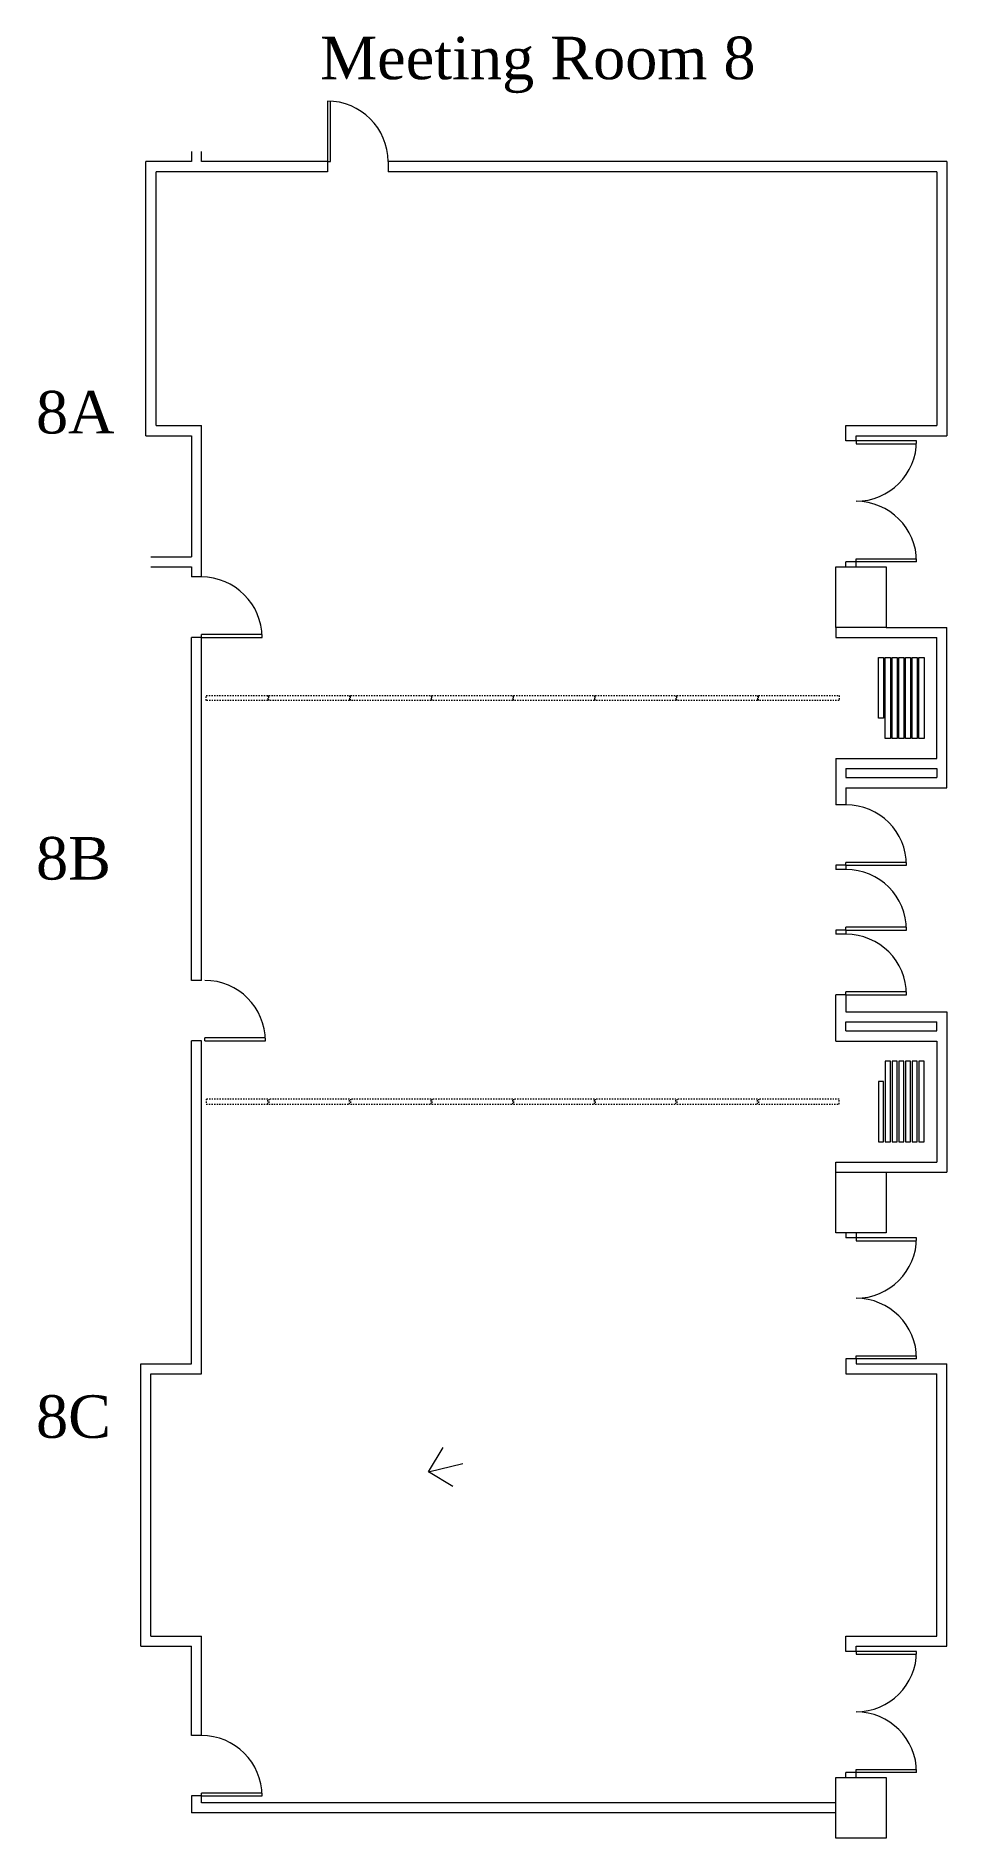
# Model space of a CAD drawing. Header units: inches. Extents: x 2259 to 5746, y 3175 to 6508.
# Drawn here: x 2259 to 2801, y 5436 to 6508 of the extents above; entities outside this region: 2.
import ezdxf

# ---------------------------------------------------------------- set-up
doc = ezdxf.new("R2010")
doc.units = ezdxf.units.IN
doc.header["$LTSCALE"] = 11
doc.header["$MEASUREMENT"] = 0
for name, pattern in [('Dash Style-10', [0.905457, 0.395966, -0.05661, 0.05661, -0.05661, 0.05661, -0.05661, 0.05661, -0.05661, 0.05661, -0.05661]), ('Dash Style-3', [0.141296, 0.070648, -0.070648]), ('Dash Style-7', [0.198059, 0.141449, -0.05661]), ('Dash Style-8', [0.701294, 0.395966, -0.113068, 0.079193, -0.113068]), ('Dash Style-9', [0.792236, 0.395966, -0.05661, 0.05661, -0.05661, 0.05661, -0.05661, 0.05661, -0.05661])]:
    doc.linetypes.add(name, pattern=pattern)
doc.layers.get('0').update_dxf_attribs({"color": 4, "lineweight": 15})
for name, color, linetype, lineweight in [('02MATCH', 12, 'Continuous', 15), ('04FIREPART', 6, 'Continuous', 15), ('ARDOOR', 5, 'Continuous', 15), ('ARDOOR-I', 5, 'Continuous', 15), ('ARWALL', 7, 'Continuous', 15), ('COLUMN', 6, 'Continuous', 15), ('CORE', 7, 'Continuous', 15), ('None', 7, 'Continuous', 5)]:
    doc.layers.add(name, color=color, linetype=linetype, lineweight=lineweight)
doc.layers.get('0').freeze()
doc.styles.add('Arial', font='Arial')
doc.styles.add('Times New Roman (bold)', font='Times New Roman')

# ---------------------------------------------------------------- blocks, each defined once
blk = doc.blocks.new('Group-15-1')
at = {"layer": 'ARDOOR', "color": 7, "linetype": 'Continuous', "lineweight": 15}
for p, q in [((1260, 4924.951), (1224, 4924.951)), ((1224.043, 4923.201), (1260, 4923.201)), ((1260, 4924.951), (1260, 4923.201))]:
    blk.add_line(p, q, dxfattribs=at)
blk.add_arc((1260, 4924.951), 35.996, 180, 270, dxfattribs=at)
blk = doc.blocks.new('Group-16-1')
at = {"layer": 'ARDOOR', "color": 7, "linetype": 'Continuous', "lineweight": 15}
for p, q in [((879, 4820.5), (843, 4820.5)), ((843.043, 4818.75), (879, 4818.75)), ((879, 4820.5), (879, 4818.75))]:
    blk.add_line(p, q, dxfattribs=at)
blk.add_arc((879, 4820.5), 35.996, 180, 270, dxfattribs=at)
blk = doc.blocks.new('Group-17-1')
at = {"layer": 'ARDOOR', "color": 7, "linetype": 'Continuous', "lineweight": 15}
for p, q in [((879, 4897.5), (843, 4897.5)), ((843.043, 4895.75), (879, 4895.75)), ((879, 4897.5), (879, 4895.75))]:
    blk.add_line(p, q, dxfattribs=at)
blk.add_arc((879, 4897.5), 35.996, 180, 270, dxfattribs=at)
blk = doc.blocks.new('Group-18-1')
at = {"layer": 'ARDOOR', "color": 7, "linetype": 'Continuous', "lineweight": 15}
for p, q in [((879, 4859), (843, 4859)), ((843.043, 4857.25), (879, 4857.25)), ((879, 4859), (879, 4857.25))]:
    blk.add_line(p, q, dxfattribs=at)
blk.add_arc((879, 4859), 35.996, 180, 270, dxfattribs=at)
blk = doc.blocks.new('Group-19-1')
at = {"layer": 'ARDOOR', "color": 7, "linetype": 'Continuous', "lineweight": 15}
for p, q in [((1262, 5374.001), (1226, 5374.001)), ((1226.043, 5372.252), (1262, 5372.252)), ((1262, 5374.001), (1262, 5372.252))]:
    blk.add_line(p, q, dxfattribs=at)
blk.add_arc((1262, 5374.001), 35.996, 180, 270, dxfattribs=at)
blk = doc.blocks.new('B$3036')
at = {"layer": 'CORE', "color": 7, "linetype": 'Continuous', "lineweight": 15}
blk.add_lwpolyline([(-15, -18), (-15, 18), (15, 18), (15, -18)], close=True, dxfattribs=at)
blk = doc.blocks.new('Group-20-1')
at = {"layer": 'ARDOOR', "color": 7, "linetype": 'Continuous', "lineweight": 15}
for p, q in [((1187.113, 4402), (1185.363, 4402)), ((1185.363, 4402), (1185.363, 4366.043)), ((1187.113, 4366), (1187.113, 4402))]:
    blk.add_line(p, q, dxfattribs=at)
blk.add_arc((1187.113, 4402), 35.997, 180, 270, dxfattribs=at)
blk = doc.blocks.new('Group-21-1')
at = {"layer": 'ARDOOR', "color": 7, "linetype": 'Continuous', "lineweight": 15}
for p, q in [((1262, 4685.023), (1226, 4685.023)), ((1226.043, 4683.273), (1262, 4683.273)), ((1262, 4685.023), (1262, 4683.273))]:
    blk.add_line(p, q, dxfattribs=at)
blk.add_arc((1262, 4685.023), 35.996, 180, 270, dxfattribs=at)
blk = doc.blocks.new('Group-22-1')
at = {"layer": 'ARDOOR', "color": 7, "linetype": 'Continuous', "lineweight": 15}
for p, q in [((837, 4640), (873, 4640)), ((873, 4638.25), (837.043, 4638.25)), ((873, 4640), (873, 4638.25)), ((837, 4568), (873, 4568)), ((873, 4569.75), (837.043, 4569.75)), ((873, 4568), (873, 4569.75))]:
    blk.add_line(p, q, dxfattribs=at)
for centre, start, end in [((873, 4640), 180, 270), ((873, 4568), 90, 180)]:
    blk.add_arc(centre, 35.996, start, end, dxfattribs=at)
blk = doc.blocks.new('Group-23-1')
at = {"layer": 'ARDOOR', "color": 7, "linetype": 'Continuous', "lineweight": 15}
for p, q in [((837, 5114), (873, 5114)), ((873, 5112.25), (837.043, 5112.25)), ((873, 5114), (873, 5112.25)), ((837, 5042), (873, 5042)), ((873, 5043.75), (837.043, 5043.75)), ((873, 5042), (873, 5043.75))]:
    blk.add_line(p, q, dxfattribs=at)
for centre, start, end in [((873, 5114), 180, 270), ((873, 5042), 90, 180)]:
    blk.add_arc(centre, 35.996, start, end, dxfattribs=at)
blk = doc.blocks.new('Group-24-1')
at = {"layer": 'ARDOOR', "color": 7, "linetype": 'Continuous', "lineweight": 15}
for p, q in [((837, 5360), (873, 5360)), ((873, 5360), (873, 5358.25)), ((873, 5358.25), (837.043, 5358.25)), ((837, 5288), (873, 5288)), ((873, 5289.75), (837.043, 5289.75)), ((873, 5288), (873, 5289.75))]:
    blk.add_line(p, q, dxfattribs=at)
for centre, start, end in [((873, 5360), 180, 270), ((873, 5288), 90, 180)]:
    blk.add_arc(centre, 35.996, start, end, dxfattribs=at)
blk = doc.blocks.new('Group-25-1')
at = {"layer": 'ARDOOR-I', "color": 7, "linetype": 'Continuous', "lineweight": 15}
for points in [[(835.607, 4984.998), (832.607, 4984.998), (832.607, 4936.998), (835.607, 4936.998)], [(839.607, 4984.998), (836.607, 4984.998), (836.607, 4936.998), (839.607, 4936.998)], [(843.607, 4984.998), (840.607, 4984.998), (840.607, 4936.998), (843.607, 4936.998)], [(847.607, 4984.998), (844.607, 4984.998), (844.607, 4936.998), (847.607, 4936.998)], [(851.607, 4984.998), (848.607, 4984.998), (848.607, 4936.998), (851.607, 4936.998)], [(855.607, 4984.998), (852.607, 4984.998), (852.607, 4936.998), (855.607, 4936.998)], [(859.607, 4984.998), (856.607, 4984.998), (856.607, 4948.998), (859.607, 4948.998)], [(835.607, 4697.002), (832.607, 4697.002), (832.607, 4745.002), (835.607, 4745.002)], [(839.607, 4697.002), (836.607, 4697.002), (836.607, 4745.002), (839.607, 4745.002)], [(843.607, 4697.002), (840.607, 4697.002), (840.607, 4745.002), (843.607, 4745.002)], [(847.607, 4697.002), (844.607, 4697.002), (844.607, 4745.002), (847.607, 4745.002)], [(851.607, 4697.002), (848.607, 4697.002), (848.607, 4745.002), (851.607, 4745.002)], [(855.607, 4697.002), (852.607, 4697.002), (852.607, 4745.002), (855.607, 4745.002)], [(859.607, 4697.002), (856.607, 4697.002), (856.607, 4733.002), (859.607, 4733.002)]]:
    blk.add_lwpolyline(points, close=True, dxfattribs=at)
at = {"layer": 'ARDOOR-I', "color": 7, "linetype": 'Dash Style-3', "lineweight": 15}
for points in [[(883, 4962.5), (883, 4959.5), (931, 4959.5), (931, 4962.5)], [(931.5, 4962.5), (931.5, 4959.5), (979.5, 4959.5), (979.5, 4962.5)], [(980, 4962.5), (980, 4959.5), (1028, 4959.5), (1028, 4962.5)], [(1028.5, 4962.5), (1028.5, 4959.5), (1076.5, 4959.5), (1076.5, 4962.5)], [(1077, 4962.5), (1077, 4959.5), (1125, 4959.5), (1125, 4962.5)], [(1125.5, 4962.5), (1125.5, 4959.5), (1173.5, 4959.5), (1173.5, 4962.5)], [(1174, 4962.5), (1174, 4959.5), (1222, 4959.5), (1222, 4962.5)], [(1222.5, 4962.5), (1222.5, 4959.5), (1259.147, 4959.5), (1259.147, 4962.5)], [(883, 4719.5), (883, 4722.5), (931, 4722.5), (931, 4719.5)], [(931.5, 4719.5), (931.5, 4722.5), (979.5, 4722.5), (979.5, 4719.5)], [(980, 4719.5), (980, 4722.5), (1028, 4722.5), (1028, 4719.5)], [(1028.5, 4719.5), (1028.5, 4722.5), (1076.5, 4722.5), (1076.5, 4719.5)], [(1077, 4719.5), (1077, 4722.5), (1125, 4722.5), (1125, 4719.5)], [(1125.5, 4719.5), (1125.5, 4722.5), (1173.5, 4722.5), (1173.5, 4719.5)], [(1174, 4719.5), (1174, 4722.5), (1222, 4722.5), (1222, 4719.5)], [(1222.5, 4719.5), (1222.5, 4722.5), (1259.147, 4722.5), (1259.147, 4719.5)]]:
    blk.add_lwpolyline(points, close=True, dxfattribs=at)
at = {"layer": 'ARWALL', "color": 7, "linetype": 'Continuous', "lineweight": 15}
for p, q in [((885.011, 5384.001), (1268, 5384.001)), ((1268, 5374.001), (1268, 5384.001)), ((885.011, 5378.001), (1262, 5378.001)), ((1262, 5378.001), (1262, 5374.001)), ((1262, 5374.001), (1268, 5374.001)), ((873, 5363), (873, 5360)), ((873, 5360), (879, 5360)), ((879, 5363.011), (879, 5360)), ((1262, 5338.001), (1268, 5338.001)), ((1262, 5338.001), (1262, 5279)), ((1268, 5338.001), (1268, 5285)), ((873, 5285), (819, 5285)), ((819, 5285), (819, 5117)), ((873, 5288), (879, 5288)), ((873, 5288), (873, 5285)), ((879, 5288), (879, 5279)), ((1298, 5285), (1268, 5285)), ((1298, 5285), (1298, 5117)), ((879, 5279), (825, 5279)), ((825, 5279), (825, 5123)), ((1292, 5279), (1262, 5279)), ((1292, 5279), (1292, 5123)), ((879, 5123), (825, 5123)), ((879, 5114), (879, 5123)), ((1262, 5123), (1262, 4924.951)), ((1292, 5123), (1262, 5123)), ((873, 5117), (819, 5117)), ((873, 5114), (873, 5117)), ((873, 5114), (879, 5114)), ((1268, 5117), (1268, 4924.951)), ((1298, 5117), (1268, 5117)), ((873, 5039), (873, 5042)), ((873, 5042), (879, 5042)), ((879, 5039.011), (879, 5042)), ((855, 5002.997), (819, 5002.997)), ((819, 4907.622), (819, 5002.997)), ((825, 4924.997), (825, 4997)), ((885, 4997), (825, 4997)), ((885, 5002.989), (885, 4997)), ((885, 4924.997), (825, 4924.997)), ((825, 4919), (825, 4913.622)), ((879, 4919), (825, 4919)), ((879, 4919), (879, 4913.622)), ((885, 4924.997), (885, 4897.5)), ((1262, 4924.951), (1268, 4924.951)), ((879, 4913.622), (825, 4913.622)), ((879, 4907.622), (819, 4907.622)), ((879, 4897.5), (879, 4907.622)), ((879, 4897.5), (885, 4897.5)), ((1262, 4888.951), (1262, 4685.023)), ((1262, 4888.951), (1268, 4888.951)), ((1268, 4888.951), (1268, 4685.023)), ((879, 4859), (879, 4861.5)), ((879, 4861.5), (885, 4861.5)), ((879, 4859), (885, 4859)), ((885, 4859), (885, 4861.5)), ((879, 4823), (885, 4823)), ((879, 4820.5), (879, 4823)), ((885, 4820.5), (885, 4823)), ((879, 4820.5), (885, 4820.5)), ((879, 4774.378), (879, 4784.5)), ((879, 4784.5), (885, 4784.5)), ((885, 4757.003), (885, 4784.5)), ((819, 4774.378), (819, 4679.003)), ((879, 4774.378), (819, 4774.378)), ((879, 4768.378), (825, 4768.378)), ((825, 4763), (825, 4768.378)), ((879, 4763), (825, 4763)), ((879, 4763), (879, 4768.378)), ((885, 4757.003), (825, 4757.003)), ((825, 4757.003), (825, 4685)), ((885, 4685), (825, 4685)), ((885, 4679.011), (885, 4685)), ((1262, 4685.023), (1268, 4685.023)), ((855, 4679.003), (819, 4679.003)), ((873, 4643), (873, 4640)), ((879, 4643.011), (879, 4640)), ((1262, 4649.023), (1262, 4559)), ((1262, 4649.023), (1268, 4649.023)), ((1268, 4643), (1268, 4649.023)), ((1292, 4643), (1268, 4643)), ((873, 4640), (879, 4640)), ((1292, 4637), (1268, 4637)), ((1268, 4565), (1268, 4637)), ((873, 4568), (879, 4568)), ((873, 4568), (873, 4565)), ((879, 4568), (879, 4559)), ((819, 4402), (819, 4565)), ((873, 4565), (819, 4565)), ((825, 4408), (825, 4559)), ((879, 4559), (825, 4559)), ((1289, 4559), (1262, 4559)), ((1295, 4565), (1268, 4565)), ((1289, 4559), (1289, 4408)), ((1295, 4565), (1295, 4402)), ((825, 4408), (1151.113, 4408)), ((1151.113, 4402), (1151.113, 4408)), ((1187.113, 4408), (1289, 4408)), ((1187.113, 4402), (1187.113, 4408)), ((819, 4402), (1151.113, 4402)), ((1187.113, 4402), (1262, 4402)), ((1262, 4402), (1262, 4396)), ((1268, 4402), (1295, 4402)), ((1268, 4396), (1268, 4402))]:
    blk.add_line(p, q, dxfattribs=at)
at = {"layer": 'ARDOOR', "color": 7}
for name in ['Group-19-1', 'Group-24-1', 'Group-23-1', 'Group-15-1', 'Group-17-1', 'Group-18-1', 'Group-16-1', 'Group-21-1', 'Group-22-1', 'Group-20-1']:
    blk.add_blockref(name, (0, 0), dxfattribs=at)
at = {"layer": 'COLUMN', "color": 7}
for p in [(870.011, 5381.011), (870.011, 5021.011), (870.011, 4661.011)]:
    blk.add_blockref('B$3036', p, dxfattribs=at)
blk = doc.blocks.new('Group-26-1')
at = {"layer": 'None', "color": 7}
blk.add_blockref('Group-25-1', (0, 0), dxfattribs=at)
blk = doc.blocks.new('2B (2D)')
at = {"layer": 'None', "color": 7}
blk.add_blockref('Group-26-1', (0, 0), dxfattribs=at)
blk = doc.blocks.new('Group-27-1')
at = {"color": 4, "linetype": 'Continuous', "lineweight": 15}
blk.add_line((-191.848, -285.935), (-171.447, -280.956), dxfattribs=at)
blk.add_lwpolyline([(-177.345, -294.748), (-191.848, -285.935), (-183.036, -271.432)], dxfattribs=at)
blk = doc.blocks.new('Group-29-1')
at = {"layer": '04FIREPART', "color": 7, "char_height": 25.28, "attachment_point": 1, "line_spacing_factor": 1.049861, "style": 'Times New Roman (bold)'}
for s, insert in [('8A', (-425, 356.9)), ('8B', (-425, 91.6)), ('8C', (-425, -240.4))]:
    blk.add_mtext(s, dxfattribs=dict(at, insert=insert))
blk = doc.blocks.new('FRSEPLBL')
at = {"color": 4, "linetype": 'Continuous', "lineweight": 15}
for p, q in [((6663.8, 437), (6805.8, 437)), ((6663.8, 314), (6805.8, 314)), ((6663.8, 197), (6805.8, 197)), ((6663.8, 125), (6805.8, 125))]:
    blk.add_line(p, q, dxfattribs=at)
at = {"color": 4, "linetype": 'Dash Style-7', "lineweight": 9}
blk.add_lwpolyline([(6285.5, 437.4), (6635.9, 437.4)], dxfattribs=at)
at = {"color": 4, "linetype": 'Dash Style-8', "lineweight": 9}
blk.add_lwpolyline([(6285.5, 314.4), (6635.9, 314.4)], dxfattribs=at)
at = {"color": 4, "linetype": 'Dash Style-9', "lineweight": 9}
blk.add_lwpolyline([(6285.5, 197.4), (6635.9, 197.4)], dxfattribs=at)
at = {"color": 4, "linetype": 'Dash Style-10', "lineweight": 9}
blk.add_lwpolyline([(6285.5, 125.4), (6635.9, 125.4)], dxfattribs=at)
at = {"color": 7, "attachment_point": 1, "line_spacing_factor": 0.96736, "style": 'Arial'}
for s, insert, char_height in [('1 HR CORRIDOR', (6820.5, 449.2), 21.962), ('SEPARATION', (6820.5, 406.2), 21.96), ('1 HR OCCUPANCY', (6820.5, 326.2), 21.962), ('SEPARATION', (6820.5, 283.2), 21.96), ('2 HR FIRE', (6820.5, 209.2), 21.96), ('3 HR FIRE', (6820.5, 137.2), 21.96)]:
    blk.add_mtext(s, dxfattribs=dict(at, insert=insert, char_height=char_height))
blk = doc.blocks.new('Group-28-1')
at = {"color": 4, "linetype": 'Continuous', "lineweight": 15}
blk.add_line((708.988, -203.424), (691.288, -214.726), dxfattribs=at)
blk.add_lwpolyline([(692.415, -199.769), (708.988, -203.424), (705.332, -219.996)], dxfattribs=at)

msp = doc.modelspace()

# ---------------------------------------------------------------- block references
at = {"layer": '02MATCH', "color": 7}
for name in ['Group-28-1', 'Group-27-1']:
    msp.add_blockref(name, (2684.2, 5940), dxfattribs=at)
at = {"layer": '04FIREPART', "color": 7}
msp.add_blockref('FRSEPLBL', (-1347.8, 3060), dxfattribs=at)
at = {"layer": 'COLUMN', "color": 7, "rotation": 180}
msp.add_blockref('2B (2D)', (3619.5, 10835.3), dxfattribs=at)
at = {"layer": 'None', "color": 7}
msp.add_blockref('Group-29-1', (2684.2, 5940), dxfattribs=at)

# ---------------------------------------------------------------- texts
at = {"layer": '04FIREPART', "color": 7, "insert": (2428, 6507.6), "char_height": 25.278, "attachment_point": 1, "line_spacing_factor": 1.049861, "style": 'Times New Roman (bold)'}
msp.add_mtext('Meeting Room 8', dxfattribs=at)

doc.saveas('drawing.dxf')
